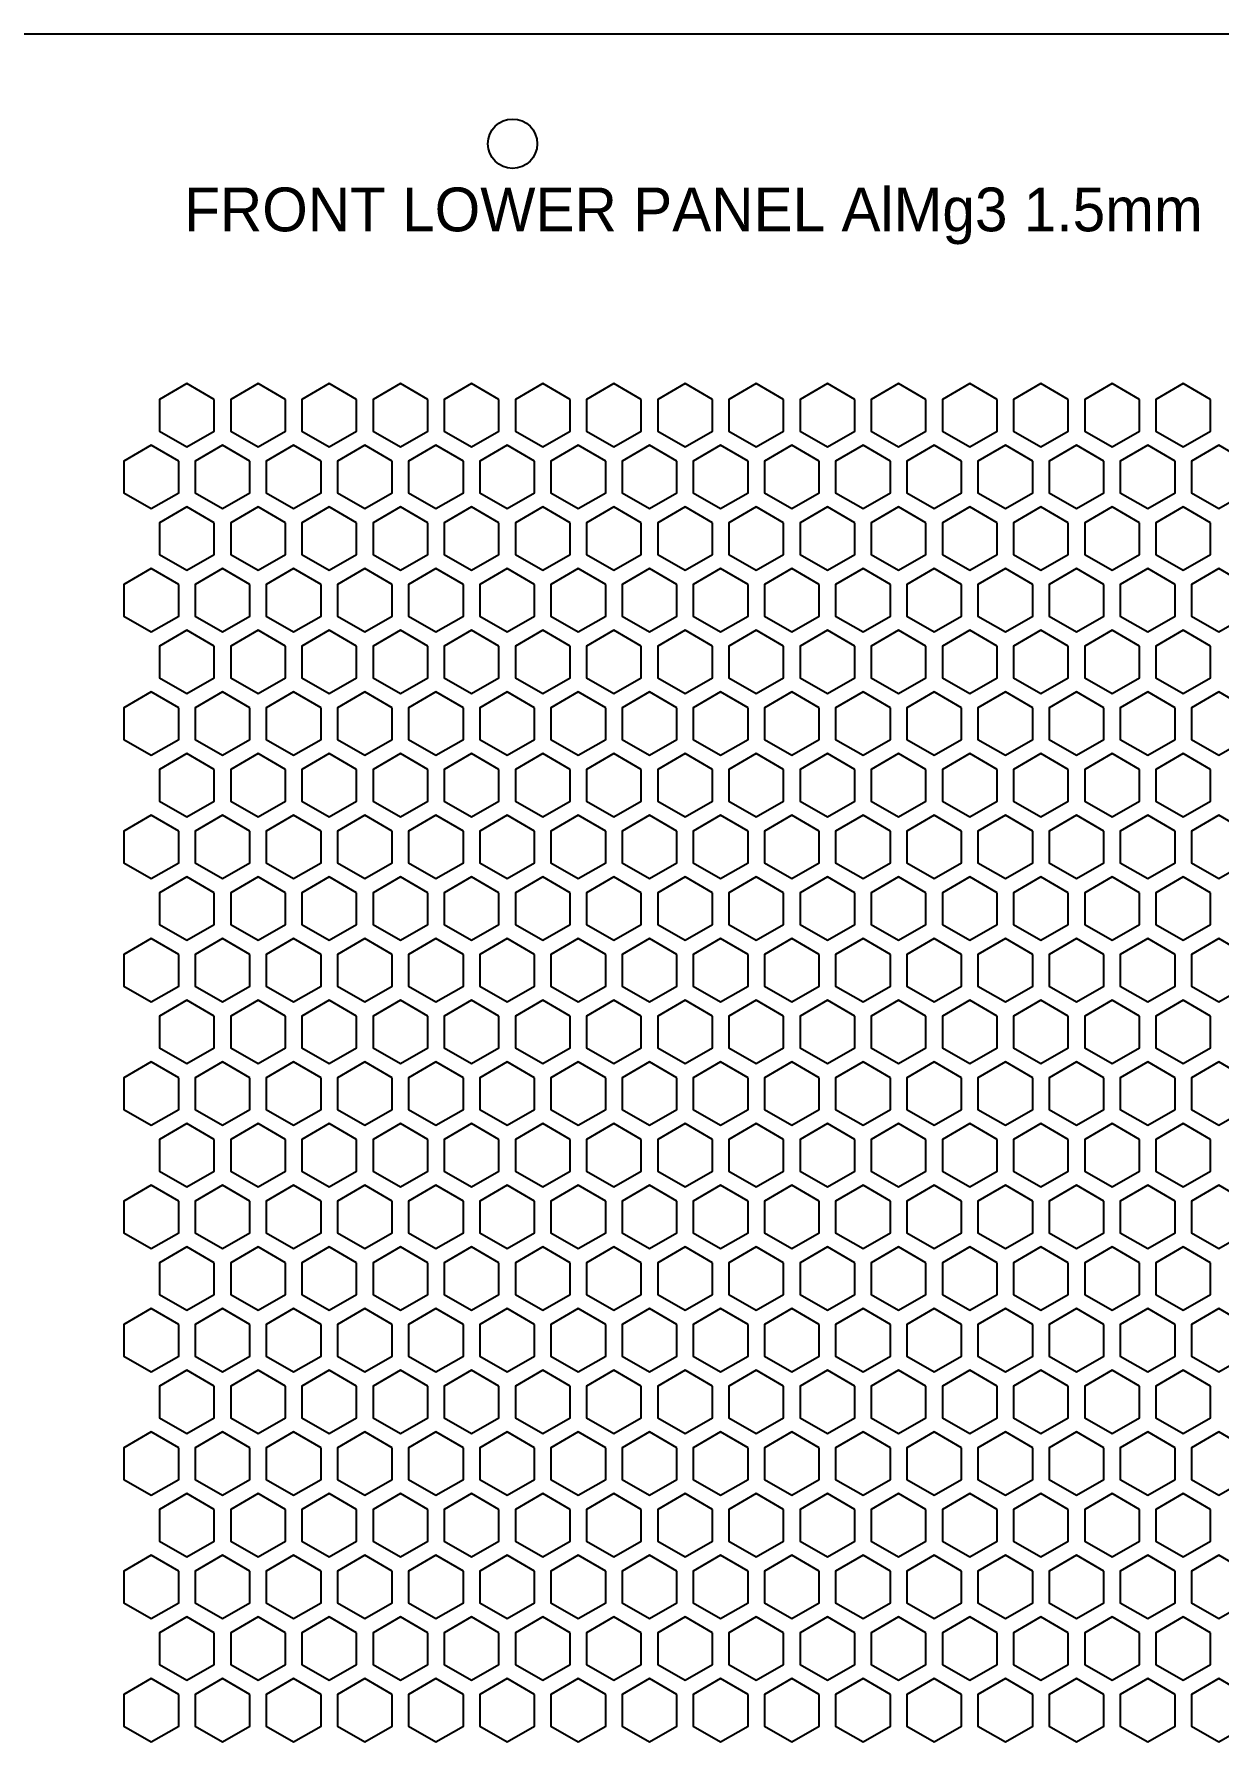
# Model space of a CAD drawing. Header units: millimetres. Extents: x 0 to 430, y 0 to 311.
# Drawn here: x 226.3 to 334.5, y 155.1 to 311 of the extents above; entities that cross this region are included whole.
import ezdxf

# ---------------------------------------------------------------- set-up
doc = ezdxf.new("R2010")
doc.units = ezdxf.units.MM
doc.layers.add('CUT', color=1, linetype='CONTINUOUS')
doc.layers.add('ENGRAVE', color=5, linetype='CONTINUOUS')

msp = doc.modelspace()

# ---------------------------------------------------------------- linework, layer by layer
at = {"layer": 'CUT'}
msp.add_line((430, 311), (0, 311), dxfattribs=at)
for points in [[(242.75, 277.6558), (240.25, 279.0992), (237.75, 277.6558), (237.75, 274.7691), (240.25, 273.3257), (242.75, 274.7691)], [(249.25, 277.6558), (246.75, 279.0992), (244.25, 277.6558), (244.25, 274.7691), (246.75, 273.3257), (249.25, 274.7691)], [(255.75, 277.6558), (253.25, 279.0992), (250.75, 277.6558), (250.75, 274.7691), (253.25, 273.3257), (255.75, 274.7691)], [(262.25, 277.6558), (259.75, 279.0992), (257.25, 277.6558), (257.25, 274.7691), (259.75, 273.3257), (262.25, 274.7691)], [(268.75, 277.6558), (266.25, 279.0992), (263.75, 277.6558), (263.75, 274.7691), (266.25, 273.3257), (268.75, 274.7691)], [(275.25, 277.6558), (272.75, 279.0992), (270.25, 277.6558), (270.25, 274.7691), (272.75, 273.3257), (275.25, 274.7691)], [(281.75, 277.6558), (279.25, 279.0992), (276.75, 277.6558), (276.75, 274.7691), (279.25, 273.3257), (281.75, 274.7691)], [(288.25, 277.6558), (285.75, 279.0992), (283.25, 277.6558), (283.25, 274.7691), (285.75, 273.3257), (288.25, 274.7691)], [(294.75, 277.6558), (292.25, 279.0992), (289.75, 277.6558), (289.75, 274.7691), (292.25, 273.3257), (294.75, 274.7691)], [(301.25, 277.6558), (298.75, 279.0992), (296.25, 277.6558), (296.25, 274.7691), (298.75, 273.3257), (301.25, 274.7691)], [(307.75, 277.6558), (305.25, 279.0992), (302.75, 277.6558), (302.75, 274.7691), (305.25, 273.3257), (307.75, 274.7691)], [(314.25, 277.6558), (311.75, 279.0992), (309.25, 277.6558), (309.25, 274.7691), (311.75, 273.3257), (314.25, 274.7691)], [(320.75, 277.6558), (318.25, 279.0992), (315.75, 277.6558), (315.75, 274.7691), (318.25, 273.3257), (320.75, 274.7691)], [(327.25, 277.6558), (324.75, 279.0992), (322.25, 277.6558), (322.25, 274.7691), (324.75, 273.3257), (327.25, 274.7691)], [(333.75, 277.6558), (331.25, 279.0992), (328.75, 277.6558), (328.75, 274.7691), (331.25, 273.3257), (333.75, 274.7691)], [(239.5, 272.0267), (237, 273.4701), (234.5, 272.0267), (234.5, 269.1399), (237, 267.6966), (239.5, 269.1399)], [(246, 272.0267), (243.5, 273.4701), (241, 272.0267), (241, 269.1399), (243.5, 267.6966), (246, 269.1399)], [(252.5, 272.0267), (250, 273.4701), (247.5, 272.0267), (247.5, 269.1399), (250, 267.6966), (252.5, 269.1399)], [(259, 272.0267), (256.5, 273.4701), (254, 272.0267), (254, 269.1399), (256.5, 267.6966), (259, 269.1399)], [(265.5, 272.0267), (263, 273.4701), (260.5, 272.0267), (260.5, 269.1399), (263, 267.6966), (265.5, 269.1399)], [(272, 272.0267), (269.5, 273.4701), (267, 272.0267), (267, 269.1399), (269.5, 267.6966), (272, 269.1399)], [(278.5, 272.0267), (276, 273.4701), (273.5, 272.0267), (273.5, 269.1399), (276, 267.6966), (278.5, 269.1399)], [(285, 272.0267), (282.5, 273.4701), (280, 272.0267), (280, 269.1399), (282.5, 267.6966), (285, 269.1399)], [(291.5, 272.0267), (289, 273.4701), (286.5, 272.0267), (286.5, 269.1399), (289, 267.6966), (291.5, 269.1399)], [(298, 272.0267), (295.5, 273.4701), (293, 272.0267), (293, 269.1399), (295.5, 267.6966), (298, 269.1399)], [(304.5, 272.0267), (302, 273.4701), (299.5, 272.0267), (299.5, 269.1399), (302, 267.6966), (304.5, 269.1399)], [(311, 272.0267), (308.5, 273.4701), (306, 272.0267), (306, 269.1399), (308.5, 267.6966), (311, 269.1399)], [(317.5, 272.0267), (315, 273.4701), (312.5, 272.0267), (312.5, 269.1399), (315, 267.6966), (317.5, 269.1399)], [(324, 272.0267), (321.5, 273.4701), (319, 272.0267), (319, 269.1399), (321.5, 267.6966), (324, 269.1399)], [(330.5, 272.0267), (328, 273.4701), (325.5, 272.0267), (325.5, 269.1399), (328, 267.6966), (330.5, 269.1399)], [(337, 272.0267), (334.5, 273.4701), (332, 272.0267), (332, 269.1399), (334.5, 267.6966), (337, 269.1399)], [(242.75, 266.3975), (240.25, 267.8409), (237.75, 266.3975), (237.75, 263.5108), (240.25, 262.0674), (242.75, 263.5108)], [(249.25, 266.3975), (246.75, 267.8409), (244.25, 266.3975), (244.25, 263.5108), (246.75, 262.0674), (249.25, 263.5108)], [(255.75, 266.3975), (253.25, 267.8409), (250.75, 266.3975), (250.75, 263.5108), (253.25, 262.0674), (255.75, 263.5108)], [(262.25, 266.3975), (259.75, 267.8409), (257.25, 266.3975), (257.25, 263.5108), (259.75, 262.0674), (262.25, 263.5108)], [(268.75, 266.3975), (266.25, 267.8409), (263.75, 266.3975), (263.75, 263.5108), (266.25, 262.0674), (268.75, 263.5108)], [(275.25, 266.3975), (272.75, 267.8409), (270.25, 266.3975), (270.25, 263.5108), (272.75, 262.0674), (275.25, 263.5108)], [(281.75, 266.3975), (279.25, 267.8409), (276.75, 266.3975), (276.75, 263.5108), (279.25, 262.0674), (281.75, 263.5108)], [(288.25, 266.3975), (285.75, 267.8409), (283.25, 266.3975), (283.25, 263.5108), (285.75, 262.0674), (288.25, 263.5108)], [(294.75, 266.3975), (292.25, 267.8409), (289.75, 266.3975), (289.75, 263.5108), (292.25, 262.0674), (294.75, 263.5108)], [(301.25, 266.3975), (298.75, 267.8409), (296.25, 266.3975), (296.25, 263.5108), (298.75, 262.0674), (301.25, 263.5108)], [(307.75, 266.3975), (305.25, 267.8409), (302.75, 266.3975), (302.75, 263.5108), (305.25, 262.0674), (307.75, 263.5108)], [(314.25, 266.3975), (311.75, 267.8409), (309.25, 266.3975), (309.25, 263.5108), (311.75, 262.0674), (314.25, 263.5108)], [(320.75, 266.3975), (318.25, 267.8409), (315.75, 266.3975), (315.75, 263.5108), (318.25, 262.0674), (320.75, 263.5108)], [(327.25, 266.3975), (324.75, 267.8409), (322.25, 266.3975), (322.25, 263.5108), (324.75, 262.0674), (327.25, 263.5108)], [(333.75, 266.3975), (331.25, 267.8409), (328.75, 266.3975), (328.75, 263.5108), (331.25, 262.0674), (333.75, 263.5108)], [(239.5, 260.7683), (237, 262.2117), (234.5, 260.7683), (234.5, 257.8816), (237, 256.4382), (239.5, 257.8816)], [(246, 260.7683), (243.5, 262.2117), (241, 260.7683), (241, 257.8816), (243.5, 256.4382), (246, 257.8816)], [(252.5, 260.7683), (250, 262.2117), (247.5, 260.7683), (247.5, 257.8816), (250, 256.4382), (252.5, 257.8816)], [(259, 260.7683), (256.5, 262.2117), (254, 260.7683), (254, 257.8816), (256.5, 256.4382), (259, 257.8816)], [(265.5, 260.7683), (263, 262.2117), (260.5, 260.7683), (260.5, 257.8816), (263, 256.4382), (265.5, 257.8816)], [(272, 260.7683), (269.5, 262.2117), (267, 260.7683), (267, 257.8816), (269.5, 256.4382), (272, 257.8816)], [(278.5, 260.7683), (276, 262.2117), (273.5, 260.7683), (273.5, 257.8816), (276, 256.4382), (278.5, 257.8816)], [(285, 260.7683), (282.5, 262.2117), (280, 260.7683), (280, 257.8816), (282.5, 256.4382), (285, 257.8816)], [(291.5, 260.7683), (289, 262.2117), (286.5, 260.7683), (286.5, 257.8816), (289, 256.4382), (291.5, 257.8816)], [(298, 260.7683), (295.5, 262.2117), (293, 260.7683), (293, 257.8816), (295.5, 256.4382), (298, 257.8816)], [(304.5, 260.7683), (302, 262.2117), (299.5, 260.7683), (299.5, 257.8816), (302, 256.4382), (304.5, 257.8816)], [(311, 260.7683), (308.5, 262.2117), (306, 260.7683), (306, 257.8816), (308.5, 256.4382), (311, 257.8816)], [(317.5, 260.7683), (315, 262.2117), (312.5, 260.7683), (312.5, 257.8816), (315, 256.4382), (317.5, 257.8816)], [(324, 260.7683), (321.5, 262.2117), (319, 260.7683), (319, 257.8816), (321.5, 256.4382), (324, 257.8816)], [(330.5, 260.7683), (328, 262.2117), (325.5, 260.7683), (325.5, 257.8816), (328, 256.4382), (330.5, 257.8816)], [(337, 260.7683), (334.5, 262.2117), (332, 260.7683), (332, 257.8816), (334.5, 256.4382), (337, 257.8816)], [(242.75, 255.1392), (240.25, 256.5826), (237.75, 255.1392), (237.75, 252.2524), (240.25, 250.8091), (242.75, 252.2524)], [(249.25, 255.1392), (246.75, 256.5826), (244.25, 255.1392), (244.25, 252.2524), (246.75, 250.8091), (249.25, 252.2524)], [(255.75, 255.1392), (253.25, 256.5826), (250.75, 255.1392), (250.75, 252.2524), (253.25, 250.8091), (255.75, 252.2524)], [(262.25, 255.1392), (259.75, 256.5826), (257.25, 255.1392), (257.25, 252.2524), (259.75, 250.8091), (262.25, 252.2524)], [(268.75, 255.1392), (266.25, 256.5826), (263.75, 255.1392), (263.75, 252.2524), (266.25, 250.8091), (268.75, 252.2524)], [(275.25, 255.1392), (272.75, 256.5826), (270.25, 255.1392), (270.25, 252.2524), (272.75, 250.8091), (275.25, 252.2524)], [(281.75, 255.1392), (279.25, 256.5826), (276.75, 255.1392), (276.75, 252.2524), (279.25, 250.8091), (281.75, 252.2524)], [(288.25, 255.1392), (285.75, 256.5826), (283.25, 255.1392), (283.25, 252.2524), (285.75, 250.8091), (288.25, 252.2524)], [(294.75, 255.1392), (292.25, 256.5826), (289.75, 255.1392), (289.75, 252.2524), (292.25, 250.8091), (294.75, 252.2524)], [(301.25, 255.1392), (298.75, 256.5826), (296.25, 255.1392), (296.25, 252.2524), (298.75, 250.8091), (301.25, 252.2524)], [(307.75, 255.1392), (305.25, 256.5826), (302.75, 255.1392), (302.75, 252.2524), (305.25, 250.8091), (307.75, 252.2524)], [(314.25, 255.1392), (311.75, 256.5826), (309.25, 255.1392), (309.25, 252.2524), (311.75, 250.8091), (314.25, 252.2524)], [(320.75, 255.1392), (318.25, 256.5826), (315.75, 255.1392), (315.75, 252.2524), (318.25, 250.8091), (320.75, 252.2524)], [(327.25, 255.1392), (324.75, 256.5826), (322.25, 255.1392), (322.25, 252.2524), (324.75, 250.8091), (327.25, 252.2524)], [(333.75, 255.1392), (331.25, 256.5826), (328.75, 255.1392), (328.75, 252.2524), (331.25, 250.8091), (333.75, 252.2524)], [(239.5, 249.51), (237, 250.9534), (234.5, 249.51), (234.5, 246.6233), (237, 245.1799), (239.5, 246.6233)], [(246, 249.51), (243.5, 250.9534), (241, 249.51), (241, 246.6233), (243.5, 245.1799), (246, 246.6233)], [(252.5, 249.51), (250, 250.9534), (247.5, 249.51), (247.5, 246.6233), (250, 245.1799), (252.5, 246.6233)], [(259, 249.51), (256.5, 250.9534), (254, 249.51), (254, 246.6233), (256.5, 245.1799), (259, 246.6233)], [(265.5, 249.51), (263, 250.9534), (260.5, 249.51), (260.5, 246.6233), (263, 245.1799), (265.5, 246.6233)], [(272, 249.51), (269.5, 250.9534), (267, 249.51), (267, 246.6233), (269.5, 245.1799), (272, 246.6233)], [(278.5, 249.51), (276, 250.9534), (273.5, 249.51), (273.5, 246.6233), (276, 245.1799), (278.5, 246.6233)], [(285, 249.51), (282.5, 250.9534), (280, 249.51), (280, 246.6233), (282.5, 245.1799), (285, 246.6233)], [(291.5, 249.51), (289, 250.9534), (286.5, 249.51), (286.5, 246.6233), (289, 245.1799), (291.5, 246.6233)], [(298, 249.51), (295.5, 250.9534), (293, 249.51), (293, 246.6233), (295.5, 245.1799), (298, 246.6233)], [(304.5, 249.51), (302, 250.9534), (299.5, 249.51), (299.5, 246.6233), (302, 245.1799), (304.5, 246.6233)], [(311, 249.51), (308.5, 250.9534), (306, 249.51), (306, 246.6233), (308.5, 245.1799), (311, 246.6233)], [(317.5, 249.51), (315, 250.9534), (312.5, 249.51), (312.5, 246.6233), (315, 245.1799), (317.5, 246.6233)], [(324, 249.51), (321.5, 250.9534), (319, 249.51), (319, 246.6233), (321.5, 245.1799), (324, 246.6233)], [(330.5, 249.51), (328, 250.9534), (325.5, 249.51), (325.5, 246.6233), (328, 245.1799), (330.5, 246.6233)], [(337, 249.51), (334.5, 250.9534), (332, 249.51), (332, 246.6233), (334.5, 245.1799), (337, 246.6233)], [(242.75, 243.8809), (240.25, 245.3242), (237.75, 243.8809), (237.75, 240.9941), (240.25, 239.5507), (242.75, 240.9941)], [(249.25, 243.8809), (246.75, 245.3242), (244.25, 243.8809), (244.25, 240.9941), (246.75, 239.5507), (249.25, 240.9941)], [(255.75, 243.8809), (253.25, 245.3242), (250.75, 243.8809), (250.75, 240.9941), (253.25, 239.5507), (255.75, 240.9941)], [(262.25, 243.8809), (259.75, 245.3242), (257.25, 243.8809), (257.25, 240.9941), (259.75, 239.5507), (262.25, 240.9941)], [(268.75, 243.8809), (266.25, 245.3242), (263.75, 243.8809), (263.75, 240.9941), (266.25, 239.5507), (268.75, 240.9941)], [(275.25, 243.8809), (272.75, 245.3242), (270.25, 243.8809), (270.25, 240.9941), (272.75, 239.5507), (275.25, 240.9941)], [(281.75, 243.8809), (279.25, 245.3242), (276.75, 243.8809), (276.75, 240.9941), (279.25, 239.5507), (281.75, 240.9941)], [(288.25, 243.8809), (285.75, 245.3242), (283.25, 243.8809), (283.25, 240.9941), (285.75, 239.5507), (288.25, 240.9941)], [(294.75, 243.8809), (292.25, 245.3242), (289.75, 243.8809), (289.75, 240.9941), (292.25, 239.5507), (294.75, 240.9941)], [(301.25, 243.8809), (298.75, 245.3242), (296.25, 243.8809), (296.25, 240.9941), (298.75, 239.5507), (301.25, 240.9941)], [(307.75, 243.8809), (305.25, 245.3242), (302.75, 243.8809), (302.75, 240.9941), (305.25, 239.5507), (307.75, 240.9941)], [(314.25, 243.8809), (311.75, 245.3242), (309.25, 243.8809), (309.25, 240.9941), (311.75, 239.5507), (314.25, 240.9941)], [(320.75, 243.8809), (318.25, 245.3242), (315.75, 243.8809), (315.75, 240.9941), (318.25, 239.5507), (320.75, 240.9941)], [(327.25, 243.8809), (324.75, 245.3242), (322.25, 243.8809), (322.25, 240.9941), (324.75, 239.5507), (327.25, 240.9941)], [(333.75, 243.8809), (331.25, 245.3242), (328.75, 243.8809), (328.75, 240.9941), (331.25, 239.5507), (333.75, 240.9941)], [(239.5, 238.2517), (237, 239.6951), (234.5, 238.2517), (234.5, 235.3649), (237, 233.9216), (239.5, 235.3649)], [(246, 238.2517), (243.5, 239.6951), (241, 238.2517), (241, 235.3649), (243.5, 233.9216), (246, 235.3649)], [(252.5, 238.2517), (250, 239.6951), (247.5, 238.2517), (247.5, 235.3649), (250, 233.9216), (252.5, 235.3649)], [(259, 238.2517), (256.5, 239.6951), (254, 238.2517), (254, 235.3649), (256.5, 233.9216), (259, 235.3649)], [(265.5, 238.2517), (263, 239.6951), (260.5, 238.2517), (260.5, 235.3649), (263, 233.9216), (265.5, 235.3649)], [(272, 238.2517), (269.5, 239.6951), (267, 238.2517), (267, 235.3649), (269.5, 233.9216), (272, 235.3649)], [(278.5, 238.2517), (276, 239.6951), (273.5, 238.2517), (273.5, 235.3649), (276, 233.9216), (278.5, 235.3649)], [(285, 238.2517), (282.5, 239.6951), (280, 238.2517), (280, 235.3649), (282.5, 233.9216), (285, 235.3649)], [(291.5, 238.2517), (289, 239.6951), (286.5, 238.2517), (286.5, 235.3649), (289, 233.9216), (291.5, 235.3649)], [(298, 238.2517), (295.5, 239.6951), (293, 238.2517), (293, 235.3649), (295.5, 233.9216), (298, 235.3649)], [(304.5, 238.2517), (302, 239.6951), (299.5, 238.2517), (299.5, 235.3649), (302, 233.9216), (304.5, 235.3649)], [(311, 238.2517), (308.5, 239.6951), (306, 238.2517), (306, 235.3649), (308.5, 233.9216), (311, 235.3649)], [(317.5, 238.2517), (315, 239.6951), (312.5, 238.2517), (312.5, 235.3649), (315, 233.9216), (317.5, 235.3649)], [(324, 238.2517), (321.5, 239.6951), (319, 238.2517), (319, 235.3649), (321.5, 233.9216), (324, 235.3649)], [(330.5, 238.2517), (328, 239.6951), (325.5, 238.2517), (325.5, 235.3649), (328, 233.9216), (330.5, 235.3649)], [(337, 238.2517), (334.5, 239.6951), (332, 238.2517), (332, 235.3649), (334.5, 233.9216), (337, 235.3649)], [(242.75, 232.6225), (240.25, 234.0659), (237.75, 232.6225), (237.75, 229.7358), (240.25, 228.2924), (242.75, 229.7358)], [(249.25, 232.6225), (246.75, 234.0659), (244.25, 232.6225), (244.25, 229.7358), (246.75, 228.2924), (249.25, 229.7358)], [(255.75, 232.6225), (253.25, 234.0659), (250.75, 232.6225), (250.75, 229.7358), (253.25, 228.2924), (255.75, 229.7358)], [(262.25, 232.6225), (259.75, 234.0659), (257.25, 232.6225), (257.25, 229.7358), (259.75, 228.2924), (262.25, 229.7358)], [(268.75, 232.6225), (266.25, 234.0659), (263.75, 232.6225), (263.75, 229.7358), (266.25, 228.2924), (268.75, 229.7358)], [(275.25, 232.6225), (272.75, 234.0659), (270.25, 232.6225), (270.25, 229.7358), (272.75, 228.2924), (275.25, 229.7358)], [(281.75, 232.6225), (279.25, 234.0659), (276.75, 232.6225), (276.75, 229.7358), (279.25, 228.2924), (281.75, 229.7358)], [(288.25, 232.6225), (285.75, 234.0659), (283.25, 232.6225), (283.25, 229.7358), (285.75, 228.2924), (288.25, 229.7358)], [(294.75, 232.6225), (292.25, 234.0659), (289.75, 232.6225), (289.75, 229.7358), (292.25, 228.2924), (294.75, 229.7358)], [(301.25, 232.6225), (298.75, 234.0659), (296.25, 232.6225), (296.25, 229.7358), (298.75, 228.2924), (301.25, 229.7358)], [(307.75, 232.6225), (305.25, 234.0659), (302.75, 232.6225), (302.75, 229.7358), (305.25, 228.2924), (307.75, 229.7358)], [(314.25, 232.6225), (311.75, 234.0659), (309.25, 232.6225), (309.25, 229.7358), (311.75, 228.2924), (314.25, 229.7358)], [(320.75, 232.6225), (318.25, 234.0659), (315.75, 232.6225), (315.75, 229.7358), (318.25, 228.2924), (320.75, 229.7358)], [(327.25, 232.6225), (324.75, 234.0659), (322.25, 232.6225), (322.25, 229.7358), (324.75, 228.2924), (327.25, 229.7358)], [(333.75, 232.6225), (331.25, 234.0659), (328.75, 232.6225), (328.75, 229.7358), (331.25, 228.2924), (333.75, 229.7358)], [(239.5, 226.9934), (237, 228.4367), (234.5, 226.9934), (234.5, 224.1066), (237, 222.6632), (239.5, 224.1066)], [(246, 226.9934), (243.5, 228.4367), (241, 226.9934), (241, 224.1066), (243.5, 222.6632), (246, 224.1066)], [(252.5, 226.9934), (250, 228.4367), (247.5, 226.9934), (247.5, 224.1066), (250, 222.6632), (252.5, 224.1066)], [(259, 226.9934), (256.5, 228.4367), (254, 226.9934), (254, 224.1066), (256.5, 222.6632), (259, 224.1066)], [(265.5, 226.9934), (263, 228.4367), (260.5, 226.9934), (260.5, 224.1066), (263, 222.6632), (265.5, 224.1066)], [(272, 226.9934), (269.5, 228.4367), (267, 226.9934), (267, 224.1066), (269.5, 222.6632), (272, 224.1066)], [(278.5, 226.9934), (276, 228.4367), (273.5, 226.9934), (273.5, 224.1066), (276, 222.6632), (278.5, 224.1066)], [(285, 226.9934), (282.5, 228.4367), (280, 226.9934), (280, 224.1066), (282.5, 222.6632), (285, 224.1066)], [(291.5, 226.9934), (289, 228.4367), (286.5, 226.9934), (286.5, 224.1066), (289, 222.6632), (291.5, 224.1066)], [(298, 226.9934), (295.5, 228.4367), (293, 226.9934), (293, 224.1066), (295.5, 222.6632), (298, 224.1066)], [(304.5, 226.9934), (302, 228.4367), (299.5, 226.9934), (299.5, 224.1066), (302, 222.6632), (304.5, 224.1066)], [(311, 226.9934), (308.5, 228.4367), (306, 226.9934), (306, 224.1066), (308.5, 222.6632), (311, 224.1066)], [(317.5, 226.9934), (315, 228.4367), (312.5, 226.9934), (312.5, 224.1066), (315, 222.6632), (317.5, 224.1066)], [(324, 226.9934), (321.5, 228.4367), (319, 226.9934), (319, 224.1066), (321.5, 222.6632), (324, 224.1066)], [(330.5, 226.9934), (328, 228.4367), (325.5, 226.9934), (325.5, 224.1066), (328, 222.6632), (330.5, 224.1066)], [(337, 226.9934), (334.5, 228.4367), (332, 226.9934), (332, 224.1066), (334.5, 222.6632), (337, 224.1066)], [(242.75, 221.3642), (240.25, 222.8076), (237.75, 221.3642), (237.75, 218.4774), (240.25, 217.0341), (242.75, 218.4774)], [(249.25, 221.3642), (246.75, 222.8076), (244.25, 221.3642), (244.25, 218.4774), (246.75, 217.0341), (249.25, 218.4774)], [(255.75, 221.3642), (253.25, 222.8076), (250.75, 221.3642), (250.75, 218.4774), (253.25, 217.0341), (255.75, 218.4774)], [(262.25, 221.3642), (259.75, 222.8076), (257.25, 221.3642), (257.25, 218.4774), (259.75, 217.0341), (262.25, 218.4774)], [(268.75, 221.3642), (266.25, 222.8076), (263.75, 221.3642), (263.75, 218.4774), (266.25, 217.0341), (268.75, 218.4774)], [(275.25, 221.3642), (272.75, 222.8076), (270.25, 221.3642), (270.25, 218.4774), (272.75, 217.0341), (275.25, 218.4774)], [(281.75, 221.3642), (279.25, 222.8076), (276.75, 221.3642), (276.75, 218.4774), (279.25, 217.0341), (281.75, 218.4774)], [(288.25, 221.3642), (285.75, 222.8076), (283.25, 221.3642), (283.25, 218.4774), (285.75, 217.0341), (288.25, 218.4774)], [(294.75, 221.3642), (292.25, 222.8076), (289.75, 221.3642), (289.75, 218.4774), (292.25, 217.0341), (294.75, 218.4774)], [(301.25, 221.3642), (298.75, 222.8076), (296.25, 221.3642), (296.25, 218.4774), (298.75, 217.0341), (301.25, 218.4774)], [(307.75, 221.3642), (305.25, 222.8076), (302.75, 221.3642), (302.75, 218.4774), (305.25, 217.0341), (307.75, 218.4774)], [(314.25, 221.3642), (311.75, 222.8076), (309.25, 221.3642), (309.25, 218.4774), (311.75, 217.0341), (314.25, 218.4774)], [(320.75, 221.3642), (318.25, 222.8076), (315.75, 221.3642), (315.75, 218.4774), (318.25, 217.0341), (320.75, 218.4774)], [(327.25, 221.3642), (324.75, 222.8076), (322.25, 221.3642), (322.25, 218.4774), (324.75, 217.0341), (327.25, 218.4774)], [(333.75, 221.3642), (331.25, 222.8076), (328.75, 221.3642), (328.75, 218.4774), (331.25, 217.0341), (333.75, 218.4774)], [(239.5, 215.735), (237, 217.1784), (234.5, 215.735), (234.5, 212.8483), (237, 211.4049), (239.5, 212.8483)], [(246, 215.735), (243.5, 217.1784), (241, 215.735), (241, 212.8483), (243.5, 211.4049), (246, 212.8483)], [(252.5, 215.735), (250, 217.1784), (247.5, 215.735), (247.5, 212.8483), (250, 211.4049), (252.5, 212.8483)], [(259, 215.735), (256.5, 217.1784), (254, 215.735), (254, 212.8483), (256.5, 211.4049), (259, 212.8483)], [(265.5, 215.735), (263, 217.1784), (260.5, 215.735), (260.5, 212.8483), (263, 211.4049), (265.5, 212.8483)], [(272, 215.735), (269.5, 217.1784), (267, 215.735), (267, 212.8483), (269.5, 211.4049), (272, 212.8483)], [(278.5, 215.735), (276, 217.1784), (273.5, 215.735), (273.5, 212.8483), (276, 211.4049), (278.5, 212.8483)], [(285, 215.735), (282.5, 217.1784), (280, 215.735), (280, 212.8483), (282.5, 211.4049), (285, 212.8483)], [(291.5, 215.735), (289, 217.1784), (286.5, 215.735), (286.5, 212.8483), (289, 211.4049), (291.5, 212.8483)], [(298, 215.735), (295.5, 217.1784), (293, 215.735), (293, 212.8483), (295.5, 211.4049), (298, 212.8483)], [(304.5, 215.735), (302, 217.1784), (299.5, 215.735), (299.5, 212.8483), (302, 211.4049), (304.5, 212.8483)], [(311, 215.735), (308.5, 217.1784), (306, 215.735), (306, 212.8483), (308.5, 211.4049), (311, 212.8483)], [(317.5, 215.735), (315, 217.1784), (312.5, 215.735), (312.5, 212.8483), (315, 211.4049), (317.5, 212.8483)], [(324, 215.735), (321.5, 217.1784), (319, 215.735), (319, 212.8483), (321.5, 211.4049), (324, 212.8483)], [(330.5, 215.735), (328, 217.1784), (325.5, 215.735), (325.5, 212.8483), (328, 211.4049), (330.5, 212.8483)], [(337, 215.735), (334.5, 217.1784), (332, 215.735), (332, 212.8483), (334.5, 211.4049), (337, 212.8483)], [(242.75, 210.1059), (240.25, 211.5492), (237.75, 210.1059), (237.75, 207.2191), (240.25, 205.7757), (242.75, 207.2191)], [(249.25, 210.1059), (246.75, 211.5492), (244.25, 210.1059), (244.25, 207.2191), (246.75, 205.7757), (249.25, 207.2191)], [(255.75, 210.1059), (253.25, 211.5492), (250.75, 210.1059), (250.75, 207.2191), (253.25, 205.7757), (255.75, 207.2191)], [(262.25, 210.1059), (259.75, 211.5492), (257.25, 210.1059), (257.25, 207.2191), (259.75, 205.7757), (262.25, 207.2191)], [(268.75, 210.1059), (266.25, 211.5492), (263.75, 210.1059), (263.75, 207.2191), (266.25, 205.7757), (268.75, 207.2191)], [(275.25, 210.1059), (272.75, 211.5492), (270.25, 210.1059), (270.25, 207.2191), (272.75, 205.7757), (275.25, 207.2191)], [(281.75, 210.1059), (279.25, 211.5492), (276.75, 210.1059), (276.75, 207.2191), (279.25, 205.7757), (281.75, 207.2191)], [(288.25, 210.1059), (285.75, 211.5492), (283.25, 210.1059), (283.25, 207.2191), (285.75, 205.7757), (288.25, 207.2191)], [(294.75, 210.1059), (292.25, 211.5492), (289.75, 210.1059), (289.75, 207.2191), (292.25, 205.7757), (294.75, 207.2191)], [(301.25, 210.1059), (298.75, 211.5492), (296.25, 210.1059), (296.25, 207.2191), (298.75, 205.7757), (301.25, 207.2191)], [(307.75, 210.1059), (305.25, 211.5492), (302.75, 210.1059), (302.75, 207.2191), (305.25, 205.7757), (307.75, 207.2191)], [(314.25, 210.1059), (311.75, 211.5492), (309.25, 210.1059), (309.25, 207.2191), (311.75, 205.7757), (314.25, 207.2191)], [(320.75, 210.1059), (318.25, 211.5492), (315.75, 210.1059), (315.75, 207.2191), (318.25, 205.7757), (320.75, 207.2191)], [(327.25, 210.1059), (324.75, 211.5492), (322.25, 210.1059), (322.25, 207.2191), (324.75, 205.7757), (327.25, 207.2191)], [(333.75, 210.1059), (331.25, 211.5492), (328.75, 210.1059), (328.75, 207.2191), (331.25, 205.7757), (333.75, 207.2191)], [(239.5, 204.4767), (237, 205.9201), (234.5, 204.4767), (234.5, 201.5899), (237, 200.1466), (239.5, 201.5899)], [(246, 204.4767), (243.5, 205.9201), (241, 204.4767), (241, 201.5899), (243.5, 200.1466), (246, 201.5899)], [(252.5, 204.4767), (250, 205.9201), (247.5, 204.4767), (247.5, 201.5899), (250, 200.1466), (252.5, 201.5899)], [(259, 204.4767), (256.5, 205.9201), (254, 204.4767), (254, 201.5899), (256.5, 200.1466), (259, 201.5899)], [(265.5, 204.4767), (263, 205.9201), (260.5, 204.4767), (260.5, 201.5899), (263, 200.1466), (265.5, 201.5899)], [(272, 204.4767), (269.5, 205.9201), (267, 204.4767), (267, 201.5899), (269.5, 200.1466), (272, 201.5899)], [(278.5, 204.4767), (276, 205.9201), (273.5, 204.4767), (273.5, 201.5899), (276, 200.1466), (278.5, 201.5899)], [(285, 204.4767), (282.5, 205.9201), (280, 204.4767), (280, 201.5899), (282.5, 200.1466), (285, 201.5899)], [(291.5, 204.4767), (289, 205.9201), (286.5, 204.4767), (286.5, 201.5899), (289, 200.1466), (291.5, 201.5899)], [(298, 204.4767), (295.5, 205.9201), (293, 204.4767), (293, 201.5899), (295.5, 200.1466), (298, 201.5899)], [(304.5, 204.4767), (302, 205.9201), (299.5, 204.4767), (299.5, 201.5899), (302, 200.1466), (304.5, 201.5899)], [(311, 204.4767), (308.5, 205.9201), (306, 204.4767), (306, 201.5899), (308.5, 200.1466), (311, 201.5899)], [(317.5, 204.4767), (315, 205.9201), (312.5, 204.4767), (312.5, 201.5899), (315, 200.1466), (317.5, 201.5899)], [(324, 204.4767), (321.5, 205.9201), (319, 204.4767), (319, 201.5899), (321.5, 200.1466), (324, 201.5899)], [(330.5, 204.4767), (328, 205.9201), (325.5, 204.4767), (325.5, 201.5899), (328, 200.1466), (330.5, 201.5899)], [(337, 204.4767), (334.5, 205.9201), (332, 204.4767), (332, 201.5899), (334.5, 200.1466), (337, 201.5899)], [(242.75, 198.8475), (240.25, 200.2909), (237.75, 198.8475), (237.75, 195.9608), (240.25, 194.5174), (242.75, 195.9608)], [(249.25, 198.8475), (246.75, 200.2909), (244.25, 198.8475), (244.25, 195.9608), (246.75, 194.5174), (249.25, 195.9608)], [(255.75, 198.8475), (253.25, 200.2909), (250.75, 198.8475), (250.75, 195.9608), (253.25, 194.5174), (255.75, 195.9608)], [(262.25, 198.8475), (259.75, 200.2909), (257.25, 198.8475), (257.25, 195.9608), (259.75, 194.5174), (262.25, 195.9608)], [(268.75, 198.8475), (266.25, 200.2909), (263.75, 198.8475), (263.75, 195.9608), (266.25, 194.5174), (268.75, 195.9608)], [(275.25, 198.8475), (272.75, 200.2909), (270.25, 198.8475), (270.25, 195.9608), (272.75, 194.5174), (275.25, 195.9608)], [(281.75, 198.8475), (279.25, 200.2909), (276.75, 198.8475), (276.75, 195.9608), (279.25, 194.5174), (281.75, 195.9608)], [(288.25, 198.8475), (285.75, 200.2909), (283.25, 198.8475), (283.25, 195.9608), (285.75, 194.5174), (288.25, 195.9608)], [(294.75, 198.8475), (292.25, 200.2909), (289.75, 198.8475), (289.75, 195.9608), (292.25, 194.5174), (294.75, 195.9608)], [(301.25, 198.8475), (298.75, 200.2909), (296.25, 198.8475), (296.25, 195.9608), (298.75, 194.5174), (301.25, 195.9608)], [(307.75, 198.8475), (305.25, 200.2909), (302.75, 198.8475), (302.75, 195.9608), (305.25, 194.5174), (307.75, 195.9608)], [(314.25, 198.8475), (311.75, 200.2909), (309.25, 198.8475), (309.25, 195.9608), (311.75, 194.5174), (314.25, 195.9608)], [(320.75, 198.8475), (318.25, 200.2909), (315.75, 198.8475), (315.75, 195.9608), (318.25, 194.5174), (320.75, 195.9608)], [(327.25, 198.8475), (324.75, 200.2909), (322.25, 198.8475), (322.25, 195.9608), (324.75, 194.5174), (327.25, 195.9608)], [(333.75, 198.8475), (331.25, 200.2909), (328.75, 198.8475), (328.75, 195.9608), (331.25, 194.5174), (333.75, 195.9608)], [(239.5, 193.2184), (237, 194.6617), (234.5, 193.2184), (234.5, 190.3316), (237, 188.8882), (239.5, 190.3316)], [(246, 193.2184), (243.5, 194.6617), (241, 193.2184), (241, 190.3316), (243.5, 188.8882), (246, 190.3316)], [(252.5, 193.2184), (250, 194.6617), (247.5, 193.2184), (247.5, 190.3316), (250, 188.8882), (252.5, 190.3316)], [(259, 193.2184), (256.5, 194.6617), (254, 193.2184), (254, 190.3316), (256.5, 188.8882), (259, 190.3316)], [(265.5, 193.2184), (263, 194.6617), (260.5, 193.2184), (260.5, 190.3316), (263, 188.8882), (265.5, 190.3316)], [(272, 193.2184), (269.5, 194.6617), (267, 193.2184), (267, 190.3316), (269.5, 188.8882), (272, 190.3316)], [(278.5, 193.2184), (276, 194.6617), (273.5, 193.2184), (273.5, 190.3316), (276, 188.8882), (278.5, 190.3316)], [(285, 193.2184), (282.5, 194.6617), (280, 193.2184), (280, 190.3316), (282.5, 188.8882), (285, 190.3316)], [(291.5, 193.2184), (289, 194.6617), (286.5, 193.2184), (286.5, 190.3316), (289, 188.8882), (291.5, 190.3316)], [(298, 193.2184), (295.5, 194.6617), (293, 193.2184), (293, 190.3316), (295.5, 188.8882), (298, 190.3316)], [(304.5, 193.2184), (302, 194.6617), (299.5, 193.2184), (299.5, 190.3316), (302, 188.8882), (304.5, 190.3316)], [(311, 193.2184), (308.5, 194.6617), (306, 193.2184), (306, 190.3316), (308.5, 188.8882), (311, 190.3316)], [(317.5, 193.2184), (315, 194.6617), (312.5, 193.2184), (312.5, 190.3316), (315, 188.8882), (317.5, 190.3316)], [(324, 193.2184), (321.5, 194.6617), (319, 193.2184), (319, 190.3316), (321.5, 188.8882), (324, 190.3316)], [(330.5, 193.2184), (328, 194.6617), (325.5, 193.2184), (325.5, 190.3316), (328, 188.8882), (330.5, 190.3316)], [(337, 193.2184), (334.5, 194.6617), (332, 193.2184), (332, 190.3316), (334.5, 188.8882), (337, 190.3316)], [(242.75, 187.5892), (240.25, 189.0326), (237.75, 187.5892), (237.75, 184.7024), (240.25, 183.2591), (242.75, 184.7024)], [(249.25, 187.5892), (246.75, 189.0326), (244.25, 187.5892), (244.25, 184.7024), (246.75, 183.2591), (249.25, 184.7024)], [(255.75, 187.5892), (253.25, 189.0326), (250.75, 187.5892), (250.75, 184.7024), (253.25, 183.2591), (255.75, 184.7024)], [(262.25, 187.5892), (259.75, 189.0326), (257.25, 187.5892), (257.25, 184.7024), (259.75, 183.2591), (262.25, 184.7024)], [(268.75, 187.5892), (266.25, 189.0326), (263.75, 187.5892), (263.75, 184.7024), (266.25, 183.2591), (268.75, 184.7024)], [(275.25, 187.5892), (272.75, 189.0326), (270.25, 187.5892), (270.25, 184.7024), (272.75, 183.2591), (275.25, 184.7024)], [(281.75, 187.5892), (279.25, 189.0326), (276.75, 187.5892), (276.75, 184.7024), (279.25, 183.2591), (281.75, 184.7024)], [(288.25, 187.5892), (285.75, 189.0326), (283.25, 187.5892), (283.25, 184.7024), (285.75, 183.2591), (288.25, 184.7024)], [(294.75, 187.5892), (292.25, 189.0326), (289.75, 187.5892), (289.75, 184.7024), (292.25, 183.2591), (294.75, 184.7024)], [(301.25, 187.5892), (298.75, 189.0326), (296.25, 187.5892), (296.25, 184.7024), (298.75, 183.2591), (301.25, 184.7024)], [(307.75, 187.5892), (305.25, 189.0326), (302.75, 187.5892), (302.75, 184.7024), (305.25, 183.2591), (307.75, 184.7024)], [(314.25, 187.5892), (311.75, 189.0326), (309.25, 187.5892), (309.25, 184.7024), (311.75, 183.2591), (314.25, 184.7024)], [(320.75, 187.5892), (318.25, 189.0326), (315.75, 187.5892), (315.75, 184.7024), (318.25, 183.2591), (320.75, 184.7024)], [(327.25, 187.5892), (324.75, 189.0326), (322.25, 187.5892), (322.25, 184.7024), (324.75, 183.2591), (327.25, 184.7024)], [(333.75, 187.5892), (331.25, 189.0326), (328.75, 187.5892), (328.75, 184.7024), (331.25, 183.2591), (333.75, 184.7024)], [(239.5, 181.96), (237, 183.4034), (234.5, 181.96), (234.5, 179.0733), (237, 177.6299), (239.5, 179.0733)], [(246, 181.96), (243.5, 183.4034), (241, 181.96), (241, 179.0733), (243.5, 177.6299), (246, 179.0733)], [(252.5, 181.96), (250, 183.4034), (247.5, 181.96), (247.5, 179.0733), (250, 177.6299), (252.5, 179.0733)], [(259, 181.96), (256.5, 183.4034), (254, 181.96), (254, 179.0733), (256.5, 177.6299), (259, 179.0733)], [(265.5, 181.96), (263, 183.4034), (260.5, 181.96), (260.5, 179.0733), (263, 177.6299), (265.5, 179.0733)], [(272, 181.96), (269.5, 183.4034), (267, 181.96), (267, 179.0733), (269.5, 177.6299), (272, 179.0733)], [(278.5, 181.96), (276, 183.4034), (273.5, 181.96), (273.5, 179.0733), (276, 177.6299), (278.5, 179.0733)], [(285, 181.96), (282.5, 183.4034), (280, 181.96), (280, 179.0733), (282.5, 177.6299), (285, 179.0733)], [(291.5, 181.96), (289, 183.4034), (286.5, 181.96), (286.5, 179.0733), (289, 177.6299), (291.5, 179.0733)], [(298, 181.96), (295.5, 183.4034), (293, 181.96), (293, 179.0733), (295.5, 177.6299), (298, 179.0733)], [(304.5, 181.96), (302, 183.4034), (299.5, 181.96), (299.5, 179.0733), (302, 177.6299), (304.5, 179.0733)], [(311, 181.96), (308.5, 183.4034), (306, 181.96), (306, 179.0733), (308.5, 177.6299), (311, 179.0733)], [(317.5, 181.96), (315, 183.4034), (312.5, 181.96), (312.5, 179.0733), (315, 177.6299), (317.5, 179.0733)], [(324, 181.96), (321.5, 183.4034), (319, 181.96), (319, 179.0733), (321.5, 177.6299), (324, 179.0733)], [(330.5, 181.96), (328, 183.4034), (325.5, 181.96), (325.5, 179.0733), (328, 177.6299), (330.5, 179.0733)], [(337, 181.96), (334.5, 183.4034), (332, 181.96), (332, 179.0733), (334.5, 177.6299), (337, 179.0733)], [(242.75, 176.3309), (240.25, 177.7742), (237.75, 176.3309), (237.75, 173.4441), (240.25, 172.0007), (242.75, 173.4441)], [(249.25, 176.3309), (246.75, 177.7742), (244.25, 176.3309), (244.25, 173.4441), (246.75, 172.0007), (249.25, 173.4441)], [(255.75, 176.3309), (253.25, 177.7742), (250.75, 176.3309), (250.75, 173.4441), (253.25, 172.0007), (255.75, 173.4441)], [(262.25, 176.3309), (259.75, 177.7742), (257.25, 176.3309), (257.25, 173.4441), (259.75, 172.0007), (262.25, 173.4441)], [(268.75, 176.3309), (266.25, 177.7742), (263.75, 176.3309), (263.75, 173.4441), (266.25, 172.0007), (268.75, 173.4441)], [(275.25, 176.3309), (272.75, 177.7742), (270.25, 176.3309), (270.25, 173.4441), (272.75, 172.0007), (275.25, 173.4441)], [(281.75, 176.3309), (279.25, 177.7742), (276.75, 176.3309), (276.75, 173.4441), (279.25, 172.0007), (281.75, 173.4441)], [(288.25, 176.3309), (285.75, 177.7742), (283.25, 176.3309), (283.25, 173.4441), (285.75, 172.0007), (288.25, 173.4441)], [(294.75, 176.3309), (292.25, 177.7742), (289.75, 176.3309), (289.75, 173.4441), (292.25, 172.0007), (294.75, 173.4441)], [(301.25, 176.3309), (298.75, 177.7742), (296.25, 176.3309), (296.25, 173.4441), (298.75, 172.0007), (301.25, 173.4441)], [(307.75, 176.3309), (305.25, 177.7742), (302.75, 176.3309), (302.75, 173.4441), (305.25, 172.0007), (307.75, 173.4441)], [(314.25, 176.3309), (311.75, 177.7742), (309.25, 176.3309), (309.25, 173.4441), (311.75, 172.0007), (314.25, 173.4441)], [(320.75, 176.3309), (318.25, 177.7742), (315.75, 176.3309), (315.75, 173.4441), (318.25, 172.0007), (320.75, 173.4441)], [(327.25, 176.3309), (324.75, 177.7742), (322.25, 176.3309), (322.25, 173.4441), (324.75, 172.0007), (327.25, 173.4441)], [(333.75, 176.3309), (331.25, 177.7742), (328.75, 176.3309), (328.75, 173.4441), (331.25, 172.0007), (333.75, 173.4441)], [(239.5, 170.7017), (237, 172.1451), (234.5, 170.7017), (234.5, 167.815), (237, 166.3716), (239.5, 167.815)], [(246, 170.7017), (243.5, 172.1451), (241, 170.7017), (241, 167.815), (243.5, 166.3716), (246, 167.815)], [(252.5, 170.7017), (250, 172.1451), (247.5, 170.7017), (247.5, 167.815), (250, 166.3716), (252.5, 167.815)], [(259, 170.7017), (256.5, 172.1451), (254, 170.7017), (254, 167.815), (256.5, 166.3716), (259, 167.815)], [(265.5, 170.7017), (263, 172.1451), (260.5, 170.7017), (260.5, 167.815), (263, 166.3716), (265.5, 167.815)], [(272, 170.7017), (269.5, 172.1451), (267, 170.7017), (267, 167.815), (269.5, 166.3716), (272, 167.815)], [(278.5, 170.7017), (276, 172.1451), (273.5, 170.7017), (273.5, 167.815), (276, 166.3716), (278.5, 167.815)], [(285, 170.7017), (282.5, 172.1451), (280, 170.7017), (280, 167.815), (282.5, 166.3716), (285, 167.815)], [(291.5, 170.7017), (289, 172.1451), (286.5, 170.7017), (286.5, 167.815), (289, 166.3716), (291.5, 167.815)], [(298, 170.7017), (295.5, 172.1451), (293, 170.7017), (293, 167.815), (295.5, 166.3716), (298, 167.815)], [(304.5, 170.7017), (302, 172.1451), (299.5, 170.7017), (299.5, 167.815), (302, 166.3716), (304.5, 167.815)], [(311, 170.7017), (308.5, 172.1451), (306, 170.7017), (306, 167.815), (308.5, 166.3716), (311, 167.815)], [(317.5, 170.7017), (315, 172.1451), (312.5, 170.7017), (312.5, 167.815), (315, 166.3716), (317.5, 167.815)], [(324, 170.7017), (321.5, 172.1451), (319, 170.7017), (319, 167.815), (321.5, 166.3716), (324, 167.815)], [(330.5, 170.7017), (328, 172.1451), (325.5, 170.7017), (325.5, 167.815), (328, 166.3716), (330.5, 167.815)], [(337, 170.7017), (334.5, 172.1451), (332, 170.7017), (332, 167.815), (334.5, 166.3716), (337, 167.815)], [(242.75, 165.0725), (240.25, 166.5159), (237.75, 165.0725), (237.75, 162.1858), (240.25, 160.7424), (242.75, 162.1858)], [(249.25, 165.0725), (246.75, 166.5159), (244.25, 165.0725), (244.25, 162.1858), (246.75, 160.7424), (249.25, 162.1858)], [(255.75, 165.0725), (253.25, 166.5159), (250.75, 165.0725), (250.75, 162.1858), (253.25, 160.7424), (255.75, 162.1858)], [(262.25, 165.0725), (259.75, 166.5159), (257.25, 165.0725), (257.25, 162.1858), (259.75, 160.7424), (262.25, 162.1858)], [(268.75, 165.0725), (266.25, 166.5159), (263.75, 165.0725), (263.75, 162.1858), (266.25, 160.7424), (268.75, 162.1858)], [(275.25, 165.0725), (272.75, 166.5159), (270.25, 165.0725), (270.25, 162.1858), (272.75, 160.7424), (275.25, 162.1858)], [(281.75, 165.0725), (279.25, 166.5159), (276.75, 165.0725), (276.75, 162.1858), (279.25, 160.7424), (281.75, 162.1858)], [(288.25, 165.0725), (285.75, 166.5159), (283.25, 165.0725), (283.25, 162.1858), (285.75, 160.7424), (288.25, 162.1858)], [(294.75, 165.0725), (292.25, 166.5159), (289.75, 165.0725), (289.75, 162.1858), (292.25, 160.7424), (294.75, 162.1858)], [(301.25, 165.0725), (298.75, 166.5159), (296.25, 165.0725), (296.25, 162.1858), (298.75, 160.7424), (301.25, 162.1858)], [(307.75, 165.0725), (305.25, 166.5159), (302.75, 165.0725), (302.75, 162.1858), (305.25, 160.7424), (307.75, 162.1858)], [(314.25, 165.0725), (311.75, 166.5159), (309.25, 165.0725), (309.25, 162.1858), (311.75, 160.7424), (314.25, 162.1858)], [(320.75, 165.0725), (318.25, 166.5159), (315.75, 165.0725), (315.75, 162.1858), (318.25, 160.7424), (320.75, 162.1858)], [(327.25, 165.0725), (324.75, 166.5159), (322.25, 165.0725), (322.25, 162.1858), (324.75, 160.7424), (327.25, 162.1858)], [(333.75, 165.0725), (331.25, 166.5159), (328.75, 165.0725), (328.75, 162.1858), (331.25, 160.7424), (333.75, 162.1858)], [(239.5, 159.4434), (237, 160.8868), (234.5, 159.4434), (234.5, 156.5566), (237, 155.1132), (239.5, 156.5566)], [(246, 159.4434), (243.5, 160.8868), (241, 159.4434), (241, 156.5566), (243.5, 155.1132), (246, 156.5566)], [(252.5, 159.4434), (250, 160.8868), (247.5, 159.4434), (247.5, 156.5566), (250, 155.1132), (252.5, 156.5566)], [(259, 159.4434), (256.5, 160.8868), (254, 159.4434), (254, 156.5566), (256.5, 155.1132), (259, 156.5566)], [(265.5, 159.4434), (263, 160.8868), (260.5, 159.4434), (260.5, 156.5566), (263, 155.1132), (265.5, 156.5566)], [(272, 159.4434), (269.5, 160.8868), (267, 159.4434), (267, 156.5566), (269.5, 155.1132), (272, 156.5566)], [(278.5, 159.4434), (276, 160.8868), (273.5, 159.4434), (273.5, 156.5566), (276, 155.1132), (278.5, 156.5566)], [(285, 159.4434), (282.5, 160.8868), (280, 159.4434), (280, 156.5566), (282.5, 155.1132), (285, 156.5566)], [(291.5, 159.4434), (289, 160.8868), (286.5, 159.4434), (286.5, 156.5566), (289, 155.1132), (291.5, 156.5566)], [(298, 159.4434), (295.5, 160.8868), (293, 159.4434), (293, 156.5566), (295.5, 155.1132), (298, 156.5566)], [(304.5, 159.4434), (302, 160.8868), (299.5, 159.4434), (299.5, 156.5566), (302, 155.1132), (304.5, 156.5566)], [(311, 159.4434), (308.5, 160.8868), (306, 159.4434), (306, 156.5566), (308.5, 155.1132), (311, 156.5566)], [(317.5, 159.4434), (315, 160.8868), (312.5, 159.4434), (312.5, 156.5566), (315, 155.1132), (317.5, 156.5566)], [(324, 159.4434), (321.5, 160.8868), (319, 159.4434), (319, 156.5566), (321.5, 155.1132), (324, 156.5566)], [(330.5, 159.4434), (328, 160.8868), (325.5, 159.4434), (325.5, 156.5566), (328, 155.1132), (330.5, 156.5566)], [(337, 159.4434), (334.5, 160.8868), (332, 159.4434), (332, 156.5566), (334.5, 155.1132), (337, 156.5566)]]:
    msp.add_lwpolyline(points, close=True, dxfattribs=at)
msp.add_circle((270, 301), 2.25, dxfattribs=at)

# ---------------------------------------------------------------- texts
at = {"layer": 'ENGRAVE'}
msp.add_text('FRONT LOWER PANEL AlMg3 1.5mm', height=4, dxfattribs=at).set_placement((240, 293))

doc.saveas('drawing.dxf')
